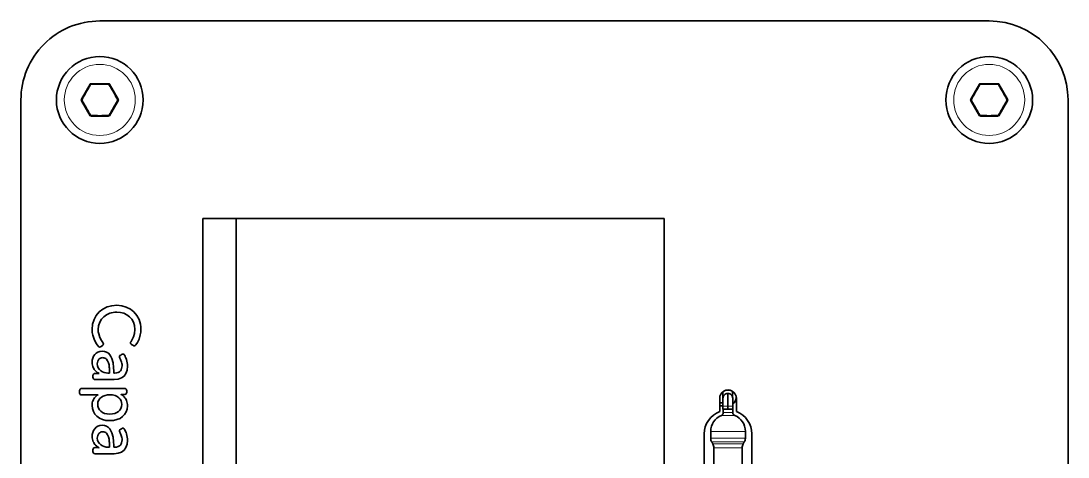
# Model space of a CAD drawing. Extents: x 291 to 828, y 188 to 662.
# Drawn here: x 516.3 to 582.7, y 337.2 to 364.8 of the extents above; entities that cross this region are included whole.
import ezdxf

# ---------------------------------------------------------------- set-up
doc = ezdxf.new("R2010")
doc.units = 0

msp = doc.modelspace()

# ---------------------------------------------------------------- linework, layer by layer
at = {"color": 7, "lineweight": 35}
for p, q in [((577.67, 364.841), (521.29, 364.841)), ((577.67, 364.841), (521.29, 364.841)), ((516.29, 359.841), (516.29, 294.081)), ((516.29, 359.841), (516.29, 294.081)), ((582.67, 294.081), (582.67, 359.841)), ((582.67, 294.081), (582.67, 359.841)), ((527.819, 352.336), (527.819, 301.572)), ((529.941, 301.572), (529.941, 352.336)), ((529.941, 301.572), (529.941, 352.335)), ((557.056, 352.335), (529.941, 352.335)), ((557.056, 301.571), (557.056, 352.335))]:
    msp.add_line(p, q, dxfattribs=at)
at = {"color": 7, "lineweight": 13, "ltscale": 0.027425}
for p, q in [((520.655, 360.841), (520.107, 359.891)), ((522.474, 359.891), (521.925, 360.841)), ((577.035, 360.841), (576.487, 359.891)), ((578.854, 359.891), (578.305, 360.841)), ((520.107, 359.791), (520.655, 358.841)), ((521.925, 358.841), (522.474, 359.791)), ((576.487, 359.791), (577.035, 358.841)), ((578.305, 358.841), (578.854, 359.791))]:
    msp.add_line(p, q, dxfattribs=at)
at = {"color": 7, "lineweight": 35, "ltscale": 0.027424}
for p, q in [((520.699, 360.816), (520.15, 359.866)), ((522.431, 359.866), (521.882, 360.816)), ((577.079, 360.816), (576.53, 359.866)), ((578.811, 359.866), (578.262, 360.816)), ((520.15, 359.816), (520.699, 358.866)), ((521.882, 358.866), (522.431, 359.816)), ((576.53, 359.816), (577.079, 358.866)), ((578.262, 358.866), (578.811, 359.816))]:
    msp.add_line(p, q, dxfattribs=at)
at = {"color": 7, "lineweight": 13, "ltscale": 0.001249}
for p, q in [((520.655, 360.841), (520.699, 360.816)), ((521.925, 360.841), (521.882, 360.816)), ((577.035, 360.841), (577.079, 360.816)), ((578.305, 360.841), (578.262, 360.816)), ((520.655, 358.841), (520.699, 358.866)), ((521.925, 358.841), (521.882, 358.866)), ((577.035, 358.841), (577.079, 358.866)), ((578.305, 358.841), (578.262, 358.866))]:
    msp.add_line(p, q, dxfattribs=at)
at = {"color": 7, "lineweight": 13, "ltscale": 0.000749238}
for p, q in [((520.759, 360.813), (520.729, 360.812)), ((577.139, 360.813), (577.109, 360.812))]:
    msp.add_line(p, q, dxfattribs=at)
at = {"color": 7, "lineweight": 13, "ltscale": 0.027423}
for p, q in [((521.839, 360.891), (520.742, 360.891)), ((578.219, 360.891), (577.122, 360.891)), ((520.742, 358.791), (521.839, 358.791)), ((577.122, 358.791), (578.219, 358.791))]:
    msp.add_line(p, q, dxfattribs=at)
at = {"color": 7, "lineweight": 13, "ltscale": 0.00125}
for p, q in [((520.742, 360.891), (520.742, 360.841)), ((521.839, 360.891), (521.839, 360.841)), ((577.122, 360.891), (577.122, 360.841)), ((578.219, 360.891), (578.219, 360.841)), ((520.742, 358.791), (520.742, 358.841)), ((521.839, 358.791), (521.839, 358.841)), ((577.122, 358.791), (577.122, 358.841)), ((578.219, 358.791), (578.219, 358.841))]:
    msp.add_line(p, q, dxfattribs=at)
at = {"color": 7, "lineweight": 35, "ltscale": 0.027423}
for p, q in [((521.839, 360.841), (520.742, 360.841)), ((578.219, 360.841), (577.122, 360.841)), ((520.742, 358.841), (521.839, 358.841)), ((577.122, 358.841), (578.219, 358.841))]:
    msp.add_line(p, q, dxfattribs=at)
at = {"color": 7, "lineweight": 13, "ltscale": 0.001251}
for p, q in [((520.107, 359.891), (520.15, 359.866)), ((520.107, 359.791), (520.15, 359.816)), ((522.474, 359.891), (522.431, 359.866)), ((522.474, 359.791), (522.431, 359.816)), ((576.487, 359.891), (576.53, 359.866)), ((576.487, 359.791), (576.53, 359.816)), ((578.854, 359.891), (578.811, 359.866)), ((578.854, 359.791), (578.811, 359.816))]:
    msp.add_line(p, q, dxfattribs=at)
at = {"color": 7, "lineweight": 13, "ltscale": 0.000750771}
for p, q in [((521.821, 358.869), (521.851, 358.869)), ((578.201, 358.869), (578.231, 358.869))]:
    msp.add_line(p, q, dxfattribs=at)
at = {"color": 7, "lineweight": 35, "ltscale": 0.053036}
msp.add_line((529.941, 352.336), (527.819, 352.336), dxfattribs=at)
msp.add_line((529.941, 352.336), (527.819, 352.336), dxfattribs=at)
at = {"color": 7, "lineweight": 35, "ltscale": 3.28064e-05}
msp.add_line((529.941, 352.335), (529.941, 352.336), dxfattribs=at)
at = {"color": 7, "lineweight": 35, "ltscale": 0.002639}
msp.add_line((521.462, 344.293), (521.378, 344.229), dxfattribs=at)
at = {"color": 7, "lineweight": 35, "ltscale": 0.002528}
msp.add_line((523.389, 344.305), (523.304, 344.361), dxfattribs=at)
at = {"color": 7, "lineweight": 35, "ltscale": 0.001705}
for p, q in [((522.614, 343.688), (522.673, 343.721)), ((522.614, 338.993), (522.673, 339.026))]:
    msp.add_line(p, q, dxfattribs=at)
at = {"color": 7, "lineweight": 35, "ltscale": 0.003169}
for p, q in [((520.993, 342.523), (521.119, 342.523)), ((520.993, 337.828), (521.119, 337.828))]:
    msp.add_line(p, q, dxfattribs=at)
at = {"color": 7, "lineweight": 35, "ltscale": 0.003295}
for p, q in [((521.119, 342.523), (521.251, 342.511)), ((521.119, 337.828), (521.251, 337.816))]:
    msp.add_line(p, q, dxfattribs=at)
at = {"color": 7, "lineweight": 35, "ltscale": 0.002325}
for p, q in [((521.809, 342.545), (521.902, 342.545)), ((521.809, 337.85), (521.902, 337.85))]:
    msp.add_line(p, q, dxfattribs=at)
at = {"color": 7, "lineweight": 35, "ltscale": 0.002747}
for p, q in [((521.902, 342.545), (521.902, 342.654)), ((521.902, 337.85), (521.902, 337.96))]:
    msp.add_line(p, q, dxfattribs=at)
at = {"color": 7, "lineweight": 35, "ltscale": 0.002757}
for p, q in [((522.174, 342.659), (522.174, 342.549)), ((522.174, 337.964), (522.174, 337.854))]:
    msp.add_line(p, q, dxfattribs=at)
at = {"color": 7, "lineweight": 35, "ltscale": 0.001378}
for p, q in [((522.174, 342.549), (522.229, 342.549)), ((522.174, 337.854), (522.229, 337.854))]:
    msp.add_line(p, q, dxfattribs=at)
at = {"color": 7, "lineweight": 35, "ltscale": 0.002644}
for p, q in [((520.853, 342.278), (520.853, 342.384)), ((520.853, 337.583), (520.853, 337.689))]:
    msp.add_line(p, q, dxfattribs=at)
at = {"color": 7, "lineweight": 35, "ltscale": 0.030368}
for p, q in [((522.207, 342.138), (520.993, 342.138)), ((522.207, 337.443), (520.993, 337.443))]:
    msp.add_line(p, q, dxfattribs=at)
at = {"color": 7, "lineweight": 35, "ltscale": 0.000206757}
for p, q in [((521.251, 342.511), (521.251, 342.519)), ((522.635, 341.202), (522.635, 341.194)), ((521.251, 337.816), (521.251, 337.824))]:
    msp.add_line(p, q, dxfattribs=at)
at = {"color": 7, "lineweight": 35, "ltscale": 0.003281}
msp.add_line((520.006, 341.3), (520.006, 341.431), dxfattribs=at)
at = {"color": 7, "lineweight": 35, "ltscale": 0.067731}
msp.add_line((520.146, 341.571), (522.855, 341.571), dxfattribs=at)
at = {"color": 7, "lineweight": 35, "ltscale": 0.003178}
msp.add_line((522.876, 341.194), (522.749, 341.194), dxfattribs=at)
at = {"color": 7, "lineweight": 35, "ltscale": 0.002438}
msp.add_line((522.995, 341.431), (522.995, 341.334), dxfattribs=at)
at = {"color": 7, "lineweight": 35, "ltscale": 0.0028}
msp.add_line((560.68, 341.254), (560.792, 341.254), dxfattribs=at)
at = {"color": 7, "lineweight": 35, "ltscale": 0.010448}
msp.add_line((560.791, 340.954), (560.791, 341.372), dxfattribs=at)
at = {"color": 7, "lineweight": 13, "ltscale": 0.008656}
msp.add_line((561.289, 341.454), (560.942, 341.454), dxfattribs=at)
at = {"color": 7, "lineweight": 35, "ltscale": 0.019994}
msp.add_line((561.103, 340.454), (561.103, 341.254), dxfattribs=at)
at = {"color": 7, "lineweight": 35, "ltscale": 0.008337}
msp.add_line((561.391, 341.071), (561.391, 341.405), dxfattribs=at)
at = {"color": 7, "lineweight": 35, "ltscale": 0.021272}
msp.add_line((520.997, 341.164), (520.146, 341.164), dxfattribs=at)
at = {"color": 7, "lineweight": 35, "ltscale": 0.000215149}
msp.add_line((521.183, 341.169), (521.183, 341.177), dxfattribs=at)
at = {"color": 7, "lineweight": 35, "ltscale": 0.021223}
for p, q in [((560.586, 340.954), (560.586, 340.105)), ((561.645, 340.105), (561.645, 340.954))]:
    msp.add_line(p, q, dxfattribs=at)
at = {"color": 7, "lineweight": 35, "ltscale": 0.00072937}
msp.add_line((560.615, 340.654), (560.586, 340.654), dxfattribs=at)
at = {"color": 7, "lineweight": 35, "ltscale": 0.004413}
msp.add_line((560.615, 340.654), (560.792, 340.654), dxfattribs=at)
at = {"color": 7, "lineweight": 35, "ltscale": 0.0125}
for p, q in [((560.791, 340.454), (560.791, 340.954)), ((561.415, 340.454), (561.415, 340.954))]:
    msp.add_line(p, q, dxfattribs=at)
at = {"color": 7, "lineweight": 35, "ltscale": 0.002761}
msp.add_line((561.621, 340.998), (561.621, 341.109), dxfattribs=at)
at = {"color": 7, "lineweight": 35, "ltscale": 0.005132}
msp.add_line((560.586, 340.469), (560.791, 340.469), dxfattribs=at)
at = {"color": 7, "lineweight": 13, "ltscale": 0.005507}
msp.add_line((560.692, 339.869), (560.913, 339.869), dxfattribs=at)
at = {"color": 7, "lineweight": 13, "ltscale": 0.007799}
for q in [(560.791, 340.454), (561.415, 340.454)]:
    msp.add_line((561.103, 340.454), q, dxfattribs=at)
at = {"color": 7, "lineweight": 35, "ltscale": 0.005006}
for p, q in [((560.791, 340.254), (560.791, 340.454)), ((561.103, 340.454), (561.103, 340.254))]:
    msp.add_line(p, q, dxfattribs=at)
at = {"color": 7, "lineweight": 35, "ltscale": 0.007799}
msp.add_line((561.103, 340.254), (560.791, 340.254), dxfattribs=at)
at = {"color": 7, "lineweight": 35, "ltscale": 0.014999}
msp.add_line((560.815, 340.254), (561.415, 340.254), dxfattribs=at)
at = {"color": 7, "lineweight": 35, "ltscale": 0.005}
for p, q in [((560.815, 340.254), (560.815, 340.054)), ((560.815, 340.254), (560.815, 340.054)), ((561.415, 340.254), (561.415, 340.054))]:
    msp.add_line(p, q, dxfattribs=at)
at = {"color": 7, "lineweight": 13, "ltscale": 0.003903}
msp.add_line((560.815, 340.054), (560.971, 340.054), dxfattribs=at)
at = {"color": 7, "lineweight": 13, "ltscale": 0.015648}
msp.add_line((560.913, 339.869), (561.538, 339.869), dxfattribs=at)
at = {"color": 7, "lineweight": 13, "ltscale": 0.011096}
msp.add_line((560.971, 340.054), (561.415, 340.054), dxfattribs=at)
at = {"color": 7, "lineweight": 35, "ltscale": 0.010006}
msp.add_line((561.415, 340.454), (561.415, 340.054), dxfattribs=at)
at = {"color": 7, "lineweight": 35, "ltscale": 0.087057}
for p, q in [((559.605, 338.695), (559.605, 335.213)), ((562.626, 335.213), (562.626, 338.695))]:
    msp.add_line(p, q, dxfattribs=at)
at = {"color": 7, "lineweight": 13, "ltscale": 0.014316}
for p, q in [((560.015, 338.854), (560.588, 338.854)), ((560.015, 338.434), (560.588, 338.434))]:
    msp.add_line(p, q, dxfattribs=at)
at = {"color": 7, "lineweight": 35, "ltscale": 0.01049}
for p, q in [((560.015, 338.854), (560.015, 338.434)), ((562.215, 338.854), (562.215, 338.434))]:
    msp.add_line(p, q, dxfattribs=at)
at = {"color": 7, "lineweight": 13, "ltscale": 0.040685}
for p, q in [((560.588, 338.854), (562.215, 338.854)), ((562.215, 338.434), (560.588, 338.434))]:
    msp.add_line(p, q, dxfattribs=at)
at = {"color": 7, "lineweight": 13, "ltscale": 0.013445}
msp.add_line((560.082, 338.184), (560.62, 338.184), dxfattribs=at)
at = {"color": 7, "lineweight": 35, "ltscale": 0.003301}
for p, q in [((560.148, 338.07), (560.082, 338.184)), ((562.082, 338.07), (562.148, 338.184))]:
    msp.add_line(p, q, dxfattribs=at)
at = {"color": 7, "lineweight": 13, "ltscale": 0.012584}
msp.add_line((560.148, 338.07), (560.652, 338.07), dxfattribs=at)
at = {"color": 7, "lineweight": 13, "ltscale": 0.038206}
msp.add_line((562.148, 338.184), (560.62, 338.184), dxfattribs=at)
at = {"color": 7, "lineweight": 13, "ltscale": 0.035765}
msp.add_line((560.652, 338.07), (562.082, 338.07), dxfattribs=at)
at = {"color": 7, "lineweight": 13, "ltscale": 0.011713}
msp.add_line((560.215, 337.82), (560.684, 337.82), dxfattribs=at)
at = {"color": 7, "lineweight": 35, "ltscale": 0.043301}
for p, q in [((560.215, 337.82), (560.215, 336.088)), ((562.015, 337.82), (562.015, 336.088))]:
    msp.add_line(p, q, dxfattribs=at)
at = {"color": 7, "lineweight": 13, "ltscale": 0.033287}
msp.add_line((560.684, 337.82), (562.015, 337.82), dxfattribs=at)
at = {"color": 7, "lineweight": 35}
for points in [[(520.802, 345.313), (520.832, 345.644), (520.923, 345.942), (521.066, 346.203), (521.255, 346.424), (521.485, 346.602), (521.75, 346.733), (522.045, 346.814), (522.364, 346.841)], [(522.364, 346.841), (522.679, 346.813), (522.969, 346.729), (523.23, 346.595), (523.454, 346.416), (523.637, 346.195), (523.776, 345.935)], [(521.915, 346.333), (521.713, 346.24), (521.539, 346.113), (521.394, 345.954), (521.282, 345.764), (521.211, 345.545), (521.187, 345.3)], [(523.507, 345.304), (523.485, 345.552), (523.418, 345.77), (523.313, 345.959), (523.175, 346.117), (523.006, 346.244), (522.813, 346.335), (522.598, 346.391), (522.368, 346.409)], [(521.183, 344.25), (521.071, 344.405), (520.946, 344.634), (520.844, 344.938), (520.813, 345.118), (520.802, 345.313)], [(521.187, 345.3), (521.195, 345.157), (521.219, 345.025), (521.295, 344.794), (521.39, 344.614), (521.479, 344.488)], [(523.27, 344.555), (523.342, 344.674), (523.42, 344.841), (523.482, 345.053), (523.507, 345.304)], [(523.892, 345.321), (523.884, 345.139), (523.858, 344.972), (523.778, 344.691), (523.679, 344.477), (523.583, 344.331)], [(520.802, 343.218), (520.813, 343.355), (520.844, 343.489), (520.897, 343.611), (520.969, 343.719), (521.06, 343.809), (521.168, 343.878), (521.294, 343.922), (521.437, 343.937)], [(521.437, 343.937), (521.591, 343.921), (521.723, 343.874), (521.833, 343.8), (521.924, 343.705), (521.997, 343.592), (522.055, 343.465), (522.131, 343.188), (522.165, 342.907), (522.174, 342.659)], [(521.479, 344.488), (521.512, 344.432), (521.519, 344.382), (521.503, 344.335), (521.462, 344.293)], [(523.583, 344.331), (523.542, 344.293), (523.496, 344.276), (523.445, 344.28), (523.389, 344.305)], [(521.236, 343.423), (521.155, 343.299), (521.128, 343.124)], [(521.892, 342.917), (521.874, 343.062), (521.839, 343.201), (521.785, 343.325), (521.71, 343.43)], [(522.673, 343.721), (522.733, 343.744), (522.784, 343.744), (522.828, 343.721), (522.864, 343.675)], [(520.853, 342.384), (520.861, 342.445), (520.888, 342.488), (520.931, 342.514), (520.993, 342.523)], [(521.128, 343.124), (521.143, 342.996), (521.189, 342.881), (521.26, 342.782), (521.35, 342.699), (521.455, 342.633), (521.57, 342.585), (521.69, 342.555), (521.809, 342.545)], [(523.046, 342.981), (523.022, 342.733), (522.95, 342.524), (522.832, 342.358), (522.668, 342.237), (522.459, 342.162), (522.207, 342.138)], [(522.229, 342.549), (522.35, 342.558), (522.451, 342.585), (522.533, 342.628), (522.597, 342.684), (522.644, 342.753), (522.675, 342.832), (522.699, 343.014)], [(520.993, 342.138), (520.931, 342.147), (520.888, 342.173), (520.861, 342.217), (520.853, 342.278)], [(521.183, 341.177), (521.133, 341.173), (520.997, 341.164)], [(521.158, 340.567), (521.17, 340.444), (521.208, 340.328), (521.271, 340.223), (521.356, 340.132), (521.465, 340.056), (521.596, 339.998), (521.747, 339.962), (521.92, 339.949)], [(521.915, 341.173), (521.773, 341.163), (521.636, 341.133), (521.508, 341.084), (521.394, 341.016), (521.299, 340.931), (521.223, 340.828)], [(522.686, 340.555), (522.675, 340.674), (522.641, 340.788), (522.585, 340.892), (522.504, 340.985), (522.397, 341.062), (522.265, 341.122), (522.104, 341.16), (521.915, 341.173)], [(521.92, 339.949), (522.085, 339.961), (522.235, 339.994), (522.366, 340.047), (522.476, 340.119), (522.565, 340.207), (522.631, 340.311), (522.672, 340.428), (522.686, 340.555)], [(521.923, 339.534), (521.681, 339.553), (521.462, 339.607), (521.27, 339.693), (521.109, 339.81), (520.979, 339.953), (520.883, 340.119), (520.822, 340.304), (520.802, 340.504)], [(523.046, 340.474), (523.025, 340.269), (522.963, 340.085), (522.865, 339.924), (522.732, 339.789), (522.57, 339.68), (522.379, 339.6), (522.163, 339.551), (521.923, 339.534)], [(520.802, 338.523), (520.813, 338.66), (520.844, 338.794), (520.897, 338.916), (520.969, 339.024), (521.06, 339.114), (521.168, 339.183), (521.294, 339.227), (521.437, 339.242)], [(521.437, 339.242), (521.591, 339.226), (521.723, 339.179), (521.833, 339.105), (521.924, 339.01), (521.997, 338.897), (522.055, 338.77), (522.131, 338.493), (522.165, 338.212), (522.174, 337.964)], [(521.236, 338.728), (521.155, 338.604), (521.128, 338.429)], [(521.892, 338.222), (521.874, 338.367), (521.839, 338.506), (521.785, 338.63), (521.71, 338.735)], [(522.673, 339.026), (522.733, 339.049), (522.784, 339.049), (522.828, 339.026), (522.864, 338.98)], [(521.128, 338.429), (521.143, 338.301), (521.189, 338.186), (521.26, 338.087), (521.35, 338.004), (521.455, 337.938), (521.57, 337.89), (521.69, 337.86), (521.809, 337.85)], [(523.046, 338.286), (523.022, 338.038), (522.95, 337.829), (522.832, 337.663), (522.668, 337.542), (522.459, 337.467), (522.207, 337.443)], [(522.229, 337.854), (522.35, 337.863), (522.451, 337.89), (522.533, 337.933), (522.597, 337.989), (522.644, 338.058), (522.675, 338.137), (522.699, 338.32)], [(520.853, 337.689), (520.861, 337.75), (520.888, 337.793), (520.931, 337.82), (520.993, 337.828)], [(520.993, 337.443), (520.931, 337.452), (520.888, 337.478), (520.861, 337.522), (520.853, 337.583)]]:
    msp.add_lwpolyline(points, dxfattribs=at)
for centre in [(521.29, 359.841), (577.67, 359.841)]:
    msp.add_circle(centre, 2.75, dxfattribs=at)
at = {"color": 7, "lineweight": 13}
for centre in [(521.29, 359.841), (577.67, 359.841)]:
    msp.add_circle(centre, 2.25, dxfattribs=at)
at = {"color": 7, "lineweight": 35}
for centre, radius, start, end in [((521.29, 359.841), 5, 90, 180.00001), ((521.29, 359.841), 5, 90, 180.00001), ((577.67, 359.841), 5, 360, 90), ((577.67, 359.841), 5, 360, 90), ((520.742, 360.791), 0.05, 90, 150), ((521.839, 360.791), 0.05, 30, 90), ((577.122, 360.791), 0.05, 90, 150), ((578.219, 360.791), 0.05, 30, 90), ((520.193, 359.841), 0.05, 150, 210), ((522.387, 359.841), 0.05, 330, 30), ((576.573, 359.841), 0.05, 150, 210), ((578.767, 359.841), 0.05, 330, 30), ((520.742, 358.891), 0.05, 210, 270), ((521.839, 358.891), 0.05, 270, 330), ((577.122, 358.891), 0.05, 210, 270), ((578.219, 358.891), 0.05, 270, 330), ((522.362, 345.054), 1.355, 89.75931, 109.26949), ((522.31, 345.342), 1.581, 359.26419, 22.05126), ((521.482, 343.193), 0.68, 177.92617, 205.94753), ((521.478, 343.183), 0.34, 91.15471, 135.17559), ((521.422, 342.867), 1.304, 19.39698, 28.90653), ((521.883, 343.029), 0.816, 358.96002, 19.4005), ((521.167, 342.781), 1.918, 18.86657, 27.77212), ((521.801, 343.012), 1.244, 358.54341, 18.24701), ((521.676, 343.306), 0.903, 207.03745, 223.95975), ((521.631, 343.287), 0.857, 225.09204, 243.63143), ((518.295, 342.641), 3.607, 0.21603, 4.38693), ((522.767, 342.175), 0.981, 262.28388, 268.98552), ((522.358, 340.626), 0.632, 40.57741, 64.02818), ((561.115, 340.954), 0.529, 359.98523, 180.04237), ((561.091, 340.954), 0.3, 87.71919, 180.00001), ((561.115, 340.954), 0.3, 360, 92.28081), ((521.528, 340.531), 0.726, 156.90532, 182.11091), ((521.631, 340.47), 0.844, 139.22813, 155.83553), ((521.451, 340.628), 0.604, 116.41582, 139.437), ((521.665, 340.58), 0.507, 150.7045, 181.40542), ((522.133, 340.433), 0.929, 24.26246, 40.57919), ((522.254, 340.503), 0.791, 357.9286, 23.26399), ((561.092, 340.998), 0.53, 307.65157, 0.0158), ((561.111, 338.692), 1.507, 110.3851, 179.87216), ((561.115, 338.854), 1.1, 112.61987, 180.00001), ((560.615, 340.054), 0.2, 292.61986, 0), ((561.615, 340.054), 0.2, 180.01468, 247.36546), ((561.115, 338.854), 1.1, 0, 67.38014), ((561.119, 338.692), 1.507, 0.12934, 69.61566), ((521.478, 338.488), 0.34, 91.15471, 135.17559), ((521.422, 338.172), 1.304, 19.39698, 28.90653), ((521.883, 338.334), 0.816, 358.96002, 19.4005), ((521.167, 338.086), 1.918, 18.86657, 27.77212), ((521.801, 338.317), 1.244, 358.54341, 18.24701), ((521.482, 338.498), 0.68, 177.92617, 205.94753), ((521.676, 338.612), 0.903, 207.03745, 223.95975), ((521.631, 338.592), 0.857, 225.09204, 243.63143), ((518.295, 337.946), 3.607, 0.21603, 4.38693), ((560.515, 338.434), 0.5, 180.00135, 209.99865), ((559.715, 337.82), 0.5, 0.00135, 29.99866), ((562.515, 337.82), 0.5, 150.00135, 179.99865), ((561.715, 338.434), 0.5, 330.00135, 359.99865)]:
    msp.add_arc(centre, radius, start, end, dxfattribs=at)
at = {"color": 7, "lineweight": 13}
for centre, radius, start, end in [((561.298, 336.742), 47.172, 149.3186, 150.68139), ((520.742, 360.791), 0.1, 90, 150), ((520.709, 360.785), 0.0333, 53.28105, 108.55879), ((521.292, 313.928), 46.888, 89.3161, 90.65046), ((521.839, 360.791), 0.1, 30, 90), ((521.817, 360.816), 0.0333, 353.28105, 48.55879), ((481.602, 336.927), 46.803, 29.31324, 30.68676), ((521.872, 360.785), 0.0333, 71.44127, 126.71894), ((617.678, 336.742), 47.172, 149.3186, 150.68139), ((577.122, 360.791), 0.1, 90, 150), ((577.089, 360.785), 0.0333, 53.28105, 108.55879), ((577.672, 313.928), 46.888, 89.3161, 90.65046), ((578.219, 360.791), 0.1, 30, 90), ((578.197, 360.816), 0.0333, 353.28105, 48.55879), ((537.982, 336.927), 46.803, 29.31324, 30.68676), ((578.252, 360.785), 0.0333, 71.44127, 126.71894), ((520.193, 359.841), 0.1, 150, 210), ((520.182, 359.809), 0.0333, 113.28105, 168.5588), ((560.979, 382.755), 46.804, 209.31324, 210.68675), ((481.602, 382.755), 46.804, 329.31324, 330.68675), ((522.399, 359.872), 0.0333, 293.28105, 348.55879), ((522.387, 359.841), 0.1, 330, 30), ((576.573, 359.841), 0.1, 150, 210), ((576.562, 359.809), 0.0333, 113.28105, 168.5588), ((617.359, 382.755), 46.804, 209.31324, 210.68675), ((537.982, 382.755), 46.804, 329.31324, 330.68675), ((578.779, 359.872), 0.0333, 293.28105, 348.55879), ((578.767, 359.841), 0.1, 330, 30), ((520.742, 358.891), 0.1, 210, 270), ((521.289, 405.246), 46.38, 269.30843, 270.6574), ((520.763, 358.865), 0.0333, 173.28105, 228.55879), ((521.839, 358.891), 0.1, 270, 330), ((521.872, 358.897), 0.0333, 233.28106, 288.5588), ((577.122, 358.891), 0.1, 210, 270), ((577.669, 405.246), 46.38, 269.30843, 270.6574), ((577.143, 358.865), 0.0333, 173.28105, 228.55879), ((578.219, 358.891), 0.1, 270, 330), ((578.252, 358.897), 0.0333, 233.28106, 288.5588)]:
    msp.add_arc(centre, radius, start, end, dxfattribs=at)
for centre, major_axis, start_param, end_param in [((520.742, 360.791), (0, 0.05), 6.283185, 7.406149), ((577.122, 360.791), (0, 0.05), 6.283185, 7.406149), ((520.193, 359.841), (-0.0433, 0.025), 6.283185, 7.406149), ((522.387, 359.841), (0.0433, -0.025), 0, 1.122964), ((576.573, 359.841), (-0.0433, 0.025), 6.283185, 7.406149), ((578.767, 359.841), (0.0433, -0.025), 6.283185, 7.406149), ((520.742, 358.891), (-0.0433, -0.025), 0, 1.122964), ((521.839, 358.891), (0, -0.05), 6.283185, 7.406149), ((577.122, 358.891), (-0.0433, -0.025), 0, 1.122964), ((578.219, 358.891), (0, -0.05), 6.283185, 7.406149)]:
    msp.add_ellipse(centre, major_axis=major_axis, ratio=0.27735, start_param=start_param, end_param=end_param, dxfattribs=at)
at = {"color": 7, "lineweight": 35}
for centre, major_axis, ratio, start_param, end_param in [((537.026, 348.203), (13.784, 3.767), 0.083891, 3.05158, 3.215907), ((524.005, 372.876), (-2.728, -28.682), 0.06055, 6.22619, 6.338662), ((496.116, 305.236), (-25.546, -38.234), 0.07794, 3.12399, 3.19389), ((537.736, 338.656), (15.188, -4.956), 0.082715, 3.071475, 3.220641), ((527.137, 334.44), (7.096, -7.096), 0.09952, 3.042399, 3.240786), ((534.24, 354.943), (14.201, 13.742), 0.07023, 3.073738, 3.214043), ((494.529, 313.105), (-28.431, -28.431), 0.049627, 3.092006, 3.191179), ((502.58, 365.229), (20.375, -24.011), 0.053238, 6.238039, 6.345841), ((496.116, 300.541), (-25.546, -38.234), 0.07794, 3.12399, 3.19389), ((537.736, 333.961), (15.188, -4.956), 0.082715, 3.071475, 3.220641)]:
    msp.add_ellipse(centre, major_axis=major_axis, ratio=ratio, start_param=start_param, end_param=end_param, dxfattribs=at)

doc.saveas('drawing.dxf')
